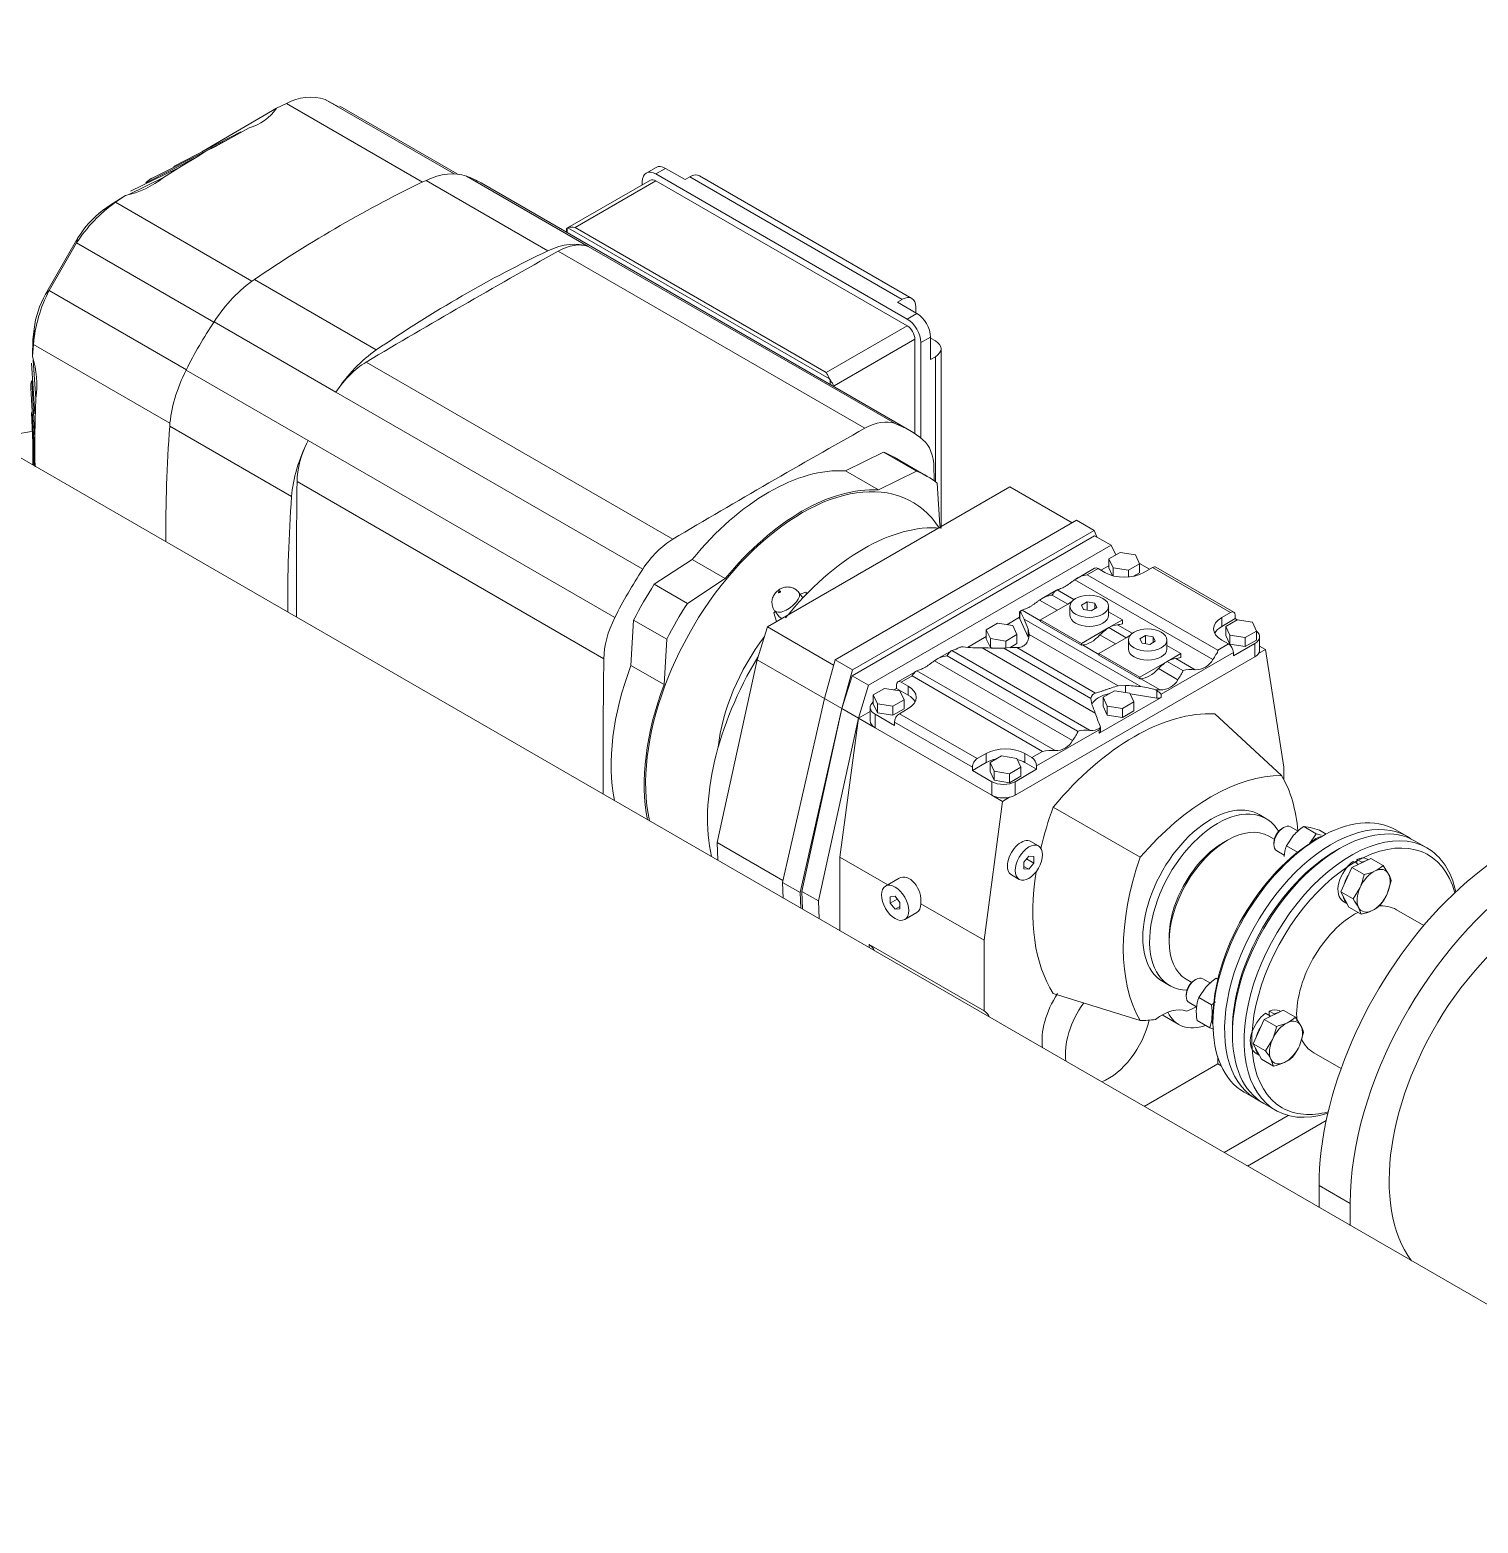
# Model space of a CAD drawing. Header units: millimetres. Extents: x -5 to 1510635, y -6 to 71285.
# Drawn here: x 1277114 to 1277640, y 11623 to 12165 of the extents above; entities that cross this region are included whole.
import ezdxf

# ---------------------------------------------------------------- set-up
doc = ezdxf.new("R2010")
doc.units = ezdxf.units.MM
doc.header["$LTSCALE"] = 1000
doc.linetypes.add('HIDDEN', pattern=[0.375, 0.25, -0.125])
doc.linetypes.add('PHANTOM', pattern=[2.5, 1.25, -0.25, 0.25, -0.25, 0.25, -0.25])
doc.layers.add('2', color=42, linetype='Continuous')
doc.layers.add('MP-4', color=4, linetype='HIDDEN')

msp = doc.modelspace()

# ---------------------------------------------------------------- linework, layer by layer
at = {"layer": '2', "color": 6, "linetype": 'PHANTOM'}
msp.add_arc((1275218.259, 12212.212), 3135.026, 146.209252, 107.895356, dxfattribs=at)
at = {"layer": 'MP-4', "color": 1, "linetype": 'Continuous', "lineweight": 15}
for p, q in [((1277798.492, 11612.659), (1275889.304, 12714.929)), ((1277268.091, 12112.867), (1277221.313, 12139.874)), ((1277226.295, 12136.998), (1277221.313, 12139.874)), ((1277203.607, 12136.632), (1277176.537, 12120.827)), ((1277207.232, 12138.377), (1277203.607, 12136.632)), ((1277256.624, 12109.86), (1277207.232, 12138.377)), ((1277269.215, 12112.788), (1277226.539, 12137.428)), ((1277193.706, 12129.501), (1277187.101, 12125.955)), ((1277190.661, 12128.104), (1277166.181, 12115.492)), ((1277172.008, 12118.104), (1277187.101, 12125.955)), ((1277187.101, 12125.955), (1277181.419, 12122.79)), ((1277156.131, 12109.522), (1277174.812, 12118.975)), ((1277178.954, 12121.59), (1277158.401, 12111.274)), ((1277174.812, 12118.975), (1277169.131, 12115.58)), ((1277177.91, 12121.019), (1277174.812, 12118.975)), ((1277181.419, 12122.79), (1277177.91, 12121.019)), ((1277167.235, 12114.604), (1277150.624, 12106.52)), ((1277169.131, 12115.58), (1277162.529, 12111.501)), ((1277341.383, 12115.187), (1277337.847, 12113.145)), ((1277341.347, 12112.799), (1277344.883, 12114.84)), ((1277432.564, 12060.135), (1277341.347, 12112.799)), ((1277351.954, 12110.757), (1277344.883, 12114.84)), ((1277434.296, 12067.626), (1277357.222, 12112.125)), ((1277162.529, 12111.501), (1277149.992, 12105.39)), ((1277257.883, 12110.461), (1277302.148, 12084.904)), ((1277272.543, 12112.02), (1277316.808, 12086.464)), ((1277433.485, 12019.679), (1277277.85, 12109.535)), ((1277339.347, 12110.547), (1277309.295, 12093.197)), ((1277341.347, 12110.349), (1277312.003, 12093.407)), ((1277336.398, 12109.941), (1277336.398, 12108.844)), ((1277432.564, 12057.685), (1277341.347, 12110.349)), ((1277351.954, 12110.757), (1277353.722, 12111.778)), ((1277430.796, 12067.279), (1277353.722, 12111.778)), ((1277145.103, 12102.506), (1277140.402, 12099.495)), ((1277143.518, 12101.74), (1277140.402, 12099.495)), ((1277148.727, 12104.948), (1277143.518, 12101.74)), ((1277148.727, 12104.948), (1277145.103, 12102.506)), ((1277194.696, 12073.874), (1277145.103, 12102.506)), ((1277308.881, 12092.569), (1277308.881, 12091.619)), ((1277309.174, 12093.118), (1277309.174, 12091.45)), ((1277404.383, 12038.438), (1277309.425, 12093.262)), ((1277403.219, 12040.743), (1277312.003, 12093.407)), ((1277131.483, 12089.553), (1277119.721, 12069.181)), ((1277131.022, 12087.745), (1277121.057, 12070.485)), ((1277131.483, 12089.553), (1277131.022, 12087.745)), ((1277131.022, 12087.745), (1277180.826, 12058.99)), ((1277428.177, 12022.165), (1277316.808, 12086.464)), ((1277417.221, 12020.459), (1277305.852, 12084.758)), ((1277239.832, 12048.926), (1277195.567, 12074.483)), ((1277121.057, 12070.485), (1277119.721, 12069.181)), ((1277170.861, 12041.73), (1277121.057, 12070.485)), ((1277430.796, 12067.279), (1277429.029, 12066.258)), ((1277436.1, 12062.176), (1277429.029, 12066.258)), ((1277435.746, 12064.421), (1277435.746, 12062.38)), ((1277225.173, 12033.558), (1277180.908, 12059.114)), ((1277432.564, 12060.135), (1277436.1, 12062.176)), ((1277115.012, 12046.55), (1277115.185, 12052.665)), ((1277115.57, 12056.487), (1277115.185, 12052.665)), ((1277115.313, 12050.91), (1277115.57, 12056.487)), ((1277403.219, 12040.743), (1277432.564, 12057.685)), ((1277406.048, 12035.844), (1277435.393, 12052.786)), ((1277435.393, 12018.492), (1277435.393, 12052.786)), ((1277437.514, 12051.561), (1277441.05, 12053.603)), ((1277441.05, 12045.438), (1277441.05, 12053.603)), ((1277441.05, 12053.194), (1277442.817, 12052.174)), ((1277115.313, 12050.91), (1277115.012, 12046.55)), ((1277164.906, 12022.277), (1277115.313, 12050.91)), ((1277437.514, 12016.953), (1277437.514, 12051.561)), ((1277444.868, 11984.813), (1277444.868, 12049.316)), ((1277114.598, 12044.121), (1277115.902, 12025.694)), ((1277116.237, 12031.321), (1277115.263, 12045.201)), ((1277170.794, 12041.597), (1277215.059, 12016.041)), ((1277347.498, 11980.204), (1277236.129, 12044.503)), ((1277441.05, 12045.438), (1277442.817, 12046.458)), ((1277442.817, 12001.066), (1277442.817, 12046.458)), ((1277115.905, 12016.947), (1277114.751, 12037.851)), ((1277404.634, 12036.336), (1277404.634, 12038.004)), ((1277114.369, 12035.009), (1277115.712, 12012.052)), ((1277116.237, 12031.321), (1277116.005, 12023.564)), ((1277336.542, 11969.259), (1277225.173, 12033.558)), ((1277406.048, 12035.52), (1277406.048, 12035.844)), ((1277114.607, 12026.162), (1277115.526, 12006.969)), ((1277116.005, 12023.564), (1277115.905, 12016.947)), ((1277164.815, 12021.218), (1277209.08, 11995.662)), ((1277115.128, 12007.199), (1277115.165, 12014.807)), ((1277115.83, 12006.794), (1277115.285, 12019.195)), ((1277115.905, 12016.947), (1277115.905, 12009.317)), ((1277326.429, 11951.742), (1277215.059, 12016.041)), ((1277115.905, 12009.317), (1277115.949, 12006.479)), ((1277423.955, 12011.833), (1277410.194, 12005)), ((1277435.976, 12004.893), (1277423.955, 12011.833)), ((1277439.88, 12002.996), (1277427.86, 12009.936)), ((1277422.215, 11998.06), (1277410.194, 12005)), ((1277435.976, 12004.893), (1277422.215, 11998.06)), ((1277322.428, 11936.781), (1277211.058, 12001.08)), ((1277381.805, 11948.367), (1277469.889, 11999.223)), ((1277444.438, 11985.229), (1277443.476, 12000.563)), ((1277469.889, 11999.223), (1277492.516, 11986.159)), ((1277494.104, 11987.076), (1277406.38, 11936.428)), ((1277500.468, 11983.401), (1277412.744, 11932.754)), ((1277500.468, 11983.401), (1277494.104, 11987.076)), ((1277501.43, 11981.013), (1277500.468, 11983.401)), ((1277500.648, 11981.464), (1277412.564, 11930.608)), ((1277506.658, 11977.994), (1277418.574, 11927.138)), ((1277500.648, 11981.464), (1277506.658, 11977.994)), ((1277508.349, 11974.479), (1277506.658, 11977.994)), ((1277354.525, 11972.859), (1277340.764, 11963.803)), ((1277366.546, 11965.919), (1277354.525, 11972.859)), ((1277505.83, 11973.025), (1277509.912, 11975.382)), ((1277505.83, 11973.025), (1277505.83, 11969.759)), ((1277507.324, 11969.805), (1277505.83, 11973.025)), ((1277509.912, 11975.382), (1277515.489, 11974.519)), ((1277516.983, 11971.299), (1277512.901, 11968.942)), ((1277515.489, 11974.519), (1277516.983, 11971.299)), ((1277516.925, 11971.426), (1277520.599, 11969.304)), ((1277516.983, 11968.033), (1277516.983, 11971.299)), ((1277366.546, 11965.919), (1277352.785, 11956.863)), ((1277500.611, 11969.632), (1277494.058, 11965.849)), ((1277501.861, 11969.508), (1277497.972, 11967.263)), ((1277497.972, 11967.263), (1277545.348, 11939.91)), ((1277504.336, 11968.08), (1277501.861, 11969.508)), ((1277505.83, 11970.575), (1277502.921, 11968.896)), ((1277507.138, 11966.941), (1277505.83, 11969.759)), ((1277507.324, 11966.892), (1277507.324, 11969.805)), ((1277512.901, 11968.942), (1277507.324, 11969.805)), ((1277512.901, 11966.453), (1277512.901, 11968.942)), ((1277516.983, 11968.033), (1277514.688, 11966.708)), ((1277521.66, 11969.917), (1277518.478, 11968.08)), ((1277521.66, 11969.917), (1277549.944, 11953.587)), ((1277551.194, 11953.711), (1277522.91, 11970.04)), ((1277352.785, 11956.863), (1277340.764, 11963.803)), ((1277394.733, 11958.888), (1277393.283, 11960.807)), ((1277393.676, 11960.288), (1277395.792, 11960.926)), ((1277395.792, 11960.926), (1277396.002, 11960.216)), ((1277396.186, 11960.404), (1277395.792, 11960.926)), ((1277486.761, 11961.636), (1277481.33, 11958.501)), ((1277487.032, 11961.771), (1277493.095, 11958.27)), ((1277543.56, 11936.483), (1277493.396, 11965.445)), ((1277480.668, 11958.096), (1277487.038, 11954.419)), ((1277481.001, 11950.933), (1277490.901, 11956.649)), ((1277485.244, 11959.915), (1277490.901, 11956.649)), ((1277490.901, 11956.649), (1277492.245, 11957.425)), ((1277491.679, 11955.832), (1277491.679, 11952.566)), ((1277495.89, 11956.263), (1277497.932, 11957.442)), ((1277496.637, 11954.654), (1277495.89, 11956.263)), ((1277497.932, 11957.442), (1277500.72, 11957.011)), ((1277497.932, 11954.453), (1277497.932, 11957.442)), ((1277501.467, 11955.401), (1277499.426, 11954.222)), ((1277500.72, 11957.011), (1277501.467, 11955.401)), ((1277500.72, 11957.011), (1277500.72, 11954.969)), ((1277505.679, 11952.566), (1277505.679, 11955.832)), ((1277333.264, 11950.813), (1277332.302, 11934.368)), ((1277333.264, 11950.813), (1277345.285, 11943.873)), ((1277384.149, 11953.433), (1277384.66, 11953.973)), ((1277385.087, 11950.263), (1277384.149, 11953.433)), ((1277384.506, 11954.177), (1277386.123, 11952.036)), ((1277461.282, 11947.305), (1277465.365, 11949.662)), ((1277465.365, 11949.662), (1277470.941, 11948.799)), ((1277468.711, 11949.145), (1277473.415, 11951.861)), ((1277473.415, 11953.878), (1277473.415, 11951.478)), ((1277474.042, 11954.293), (1277473.452, 11953.952)), ((1277473.47, 11951.239), (1277473.47, 11953.96)), ((1277476.518, 11944.671), (1277473.47, 11951.239)), ((1277474.304, 11954.422), (1277473.588, 11953.951)), ((1277474.304, 11954.422), (1277481.001, 11950.555)), ((1277517.359, 11926.676), (1277475.048, 11951.104)), ((1277481.001, 11950.318), (1277481.001, 11950.933)), ((1277495.85, 11942.36), (1277481.001, 11950.933)), ((1277495.85, 11941.745), (1277481.001, 11950.318)), ((1277499.426, 11954.222), (1277496.637, 11954.654)), ((1277505.679, 11953.832), (1277510.7, 11950.933)), ((1277505.75, 11948.075), (1277510.7, 11950.933)), ((1277510.7, 11950.933), (1277510.7, 11949.511)), ((1277546.762, 11951.75), (1277549.944, 11953.587)), ((1277546.762, 11951.75), (1277546.762, 11948.484)), ((1277551.712, 11951.341), (1277546.762, 11948.484)), ((1277548.256, 11948.53), (1277552.339, 11950.887)), ((1277551.712, 11951.341), (1277551.712, 11952.566)), ((1277551.712, 11951.341), (1277552.558, 11950.853)), ((1277552.339, 11950.887), (1277557.916, 11950.024)), ((1277557.916, 11950.024), (1277559.41, 11946.804)), ((1277378.117, 11936.44), (1277381.805, 11948.367)), ((1277381.805, 11948.367), (1277405.846, 11934.487)), ((1277454.476, 11940.926), (1277461.282, 11944.856)), ((1277461.282, 11947.305), (1277461.282, 11944.039)), ((1277462.776, 11944.085), (1277461.282, 11947.305)), ((1277462.776, 11940.819), (1277461.282, 11944.039)), ((1277462.776, 11940.819), (1277462.776, 11944.085)), ((1277468.353, 11943.223), (1277462.776, 11944.085)), ((1277472.436, 11945.58), (1277468.353, 11943.223)), ((1277470.941, 11948.799), (1277472.436, 11945.58)), ((1277472.436, 11942.314), (1277472.436, 11945.58)), ((1277476.518, 11944.671), (1277476.518, 11947.545)), ((1277476.858, 11945.599), (1277476.518, 11947.545)), ((1277509.185, 11926.935), (1277476.858, 11945.599)), ((1277495.85, 11942.36), (1277505.75, 11948.075)), ((1277512.114, 11944.401), (1277502.207, 11938.682)), ((1277508.251, 11942.171), (1277502.568, 11945.452)), ((1277505.75, 11948.075), (1277512.114, 11944.401)), ((1277508.932, 11949.127), (1277514.308, 11946.023)), ((1277513.452, 11945.174), (1277512.114, 11944.401)), ((1277517.096, 11944.012), (1277519.138, 11945.19)), ((1277517.844, 11942.402), (1277517.096, 11944.012)), ((1277519.138, 11945.19), (1277521.926, 11944.759)), ((1277519.138, 11942.202), (1277519.138, 11945.19)), ((1277521.926, 11944.759), (1277522.673, 11943.149)), ((1277521.926, 11944.759), (1277521.926, 11942.718)), ((1277548.256, 11948.53), (1277548.256, 11945.264)), ((1277549.751, 11945.31), (1277548.256, 11948.53)), ((1277549.751, 11942.044), (1277548.256, 11945.264)), ((1277549.751, 11942.044), (1277549.751, 11945.31)), ((1277555.327, 11944.447), (1277549.751, 11945.31)), ((1277559.41, 11946.804), (1277555.327, 11944.447)), ((1277555.327, 11941.181), (1277555.327, 11944.447)), ((1277559.41, 11943.538), (1277559.41, 11946.804)), ((1277560.54, 11939.91), (1277560.54, 11944.809)), ((1277345.285, 11943.873), (1277344.323, 11927.428)), ((1277448.879, 11939.765), (1277443.146, 11936.455)), ((1277499.012, 11910.763), (1277448.848, 11939.725)), ((1277500.837, 11917.058), (1277459.751, 11940.779)), ((1277464.15, 11940.607), (1277462.776, 11940.819)), ((1277464.272, 11940.599), (1277467.636, 11940.686)), ((1277499.316, 11922.396), (1277467.636, 11940.686)), ((1277468.353, 11940.723), (1277468.353, 11943.223)), ((1277472.436, 11942.314), (1277469.812, 11940.799)), ((1277500.943, 11924.345), (1277472.373, 11940.84)), ((1277495.85, 11942.36), (1277495.85, 11941.745)), ((1277502.207, 11938.312), (1277496.204, 11941.778)), ((1277502.207, 11938.682), (1277502.207, 11938.07)), ((1277517.056, 11930.108), (1277502.207, 11938.682)), ((1277512.885, 11943.581), (1277512.885, 11940.315)), ((1277520.632, 11941.971), (1277517.844, 11942.402)), ((1277522.673, 11943.149), (1277520.632, 11941.971)), ((1277551.005, 11939.094), (1277524.796, 11923.962)), ((1277526.885, 11940.315), (1277526.885, 11943.581)), ((1277526.885, 11941.58), (1277531.906, 11938.682)), ((1277531.906, 11938.682), (1277526.963, 11935.828)), ((1277531.906, 11937.261), (1277531.906, 11938.682)), ((1277549.237, 11942.156), (1277545.348, 11939.91)), ((1277549.237, 11942.156), (1277546.762, 11943.585)), ((1277555.327, 11941.181), (1277549.751, 11942.044)), ((1277558.783, 11942.36), (1277551.005, 11937.869)), ((1277551.005, 11939.094), (1277551.005, 11937.869)), ((1277559.41, 11943.538), (1277555.327, 11941.181)), ((1277558.783, 11937.461), (1277558.783, 11942.36)), ((1277562.672, 11940.115), (1277560.125, 11938.644)), ((1277560.54, 11941.345), (1277562.672, 11940.115)), ((1277569.389, 11897.453), (1277562.672, 11940.115)), ((1277344.323, 11927.428), (1277332.302, 11934.368)), ((1277363.621, 11870.095), (1277378.117, 11936.44)), ((1277402.512, 11922.356), (1277378.117, 11936.44)), ((1277406.38, 11936.428), (1277402.512, 11922.356)), ((1277412.744, 11932.754), (1277406.38, 11936.428)), ((1277492.648, 11907.089), (1277442.484, 11936.051)), ((1277494.436, 11910.517), (1277447.06, 11937.869)), ((1277558.783, 11937.461), (1277471.809, 11887.246)), ((1277517.056, 11929.497), (1277502.207, 11938.07)), ((1277526.963, 11935.828), (1277517.056, 11930.108)), ((1277530.832, 11929.134), (1277523.781, 11933.205)), ((1277532.62, 11932.562), (1277526.963, 11935.828)), ((1277537.196, 11932.808), (1277530.145, 11936.879)), ((1277412.744, 11932.754), (1277408.876, 11918.681)), ((1277412.564, 11930.608), (1277408.876, 11918.681)), ((1277418.574, 11927.138), (1277412.564, 11930.608)), ((1277436.152, 11932.417), (1277429.193, 11928.399)), ((1277430.443, 11928.275), (1277434.332, 11930.521)), ((1277430.443, 11928.275), (1277432.918, 11926.846)), ((1277481.708, 11903.168), (1277434.332, 11930.521)), ((1277486.284, 11903.414), (1277436.12, 11932.377)), ((1277517.056, 11930.108), (1277517.056, 11929.497)), ((1277517.417, 11929.531), (1277524.468, 11925.46)), ((1277387.309, 11855.602), (1277402.512, 11922.356)), ((1277408.876, 11918.681), (1277402.512, 11922.356)), ((1277418.574, 11927.138), (1277414.887, 11915.211)), ((1277420.27, 11923.627), (1277424.352, 11925.984)), ((1277420.27, 11923.627), (1277420.27, 11920.361)), ((1277421.764, 11920.407), (1277420.27, 11923.627)), ((1277424.352, 11925.984), (1277429.929, 11925.121)), ((1277427.698, 11925.466), (1277428.675, 11926.03)), ((1277428.675, 11927.255), (1277428.675, 11926.03)), ((1277432.918, 11923.58), (1277428.675, 11926.03)), ((1277429.929, 11925.121), (1277431.424, 11921.901)), ((1277432.918, 11923.58), (1277432.918, 11926.846)), ((1277499.316, 11922.396), (1277499.626, 11920.187)), ((1277524.796, 11922.737), (1277502.26, 11909.727)), ((1277503.709, 11922.81), (1277507.791, 11925.167)), ((1277503.709, 11922.81), (1277503.709, 11919.544)), ((1277505.203, 11919.59), (1277503.709, 11922.81)), ((1277507.791, 11925.167), (1277513.368, 11924.305)), ((1277511.873, 11927.132), (1277509.185, 11926.935)), ((1277511.874, 11924.536), (1277511.874, 11927.132)), ((1277513.368, 11924.305), (1277514.862, 11921.085)), ((1277523.25, 11922.498), (1277513.507, 11924.006)), ((1277522.81, 11925.532), (1277524.468, 11925.46)), ((1277523.25, 11922.498), (1277523.25, 11925.219)), ((1277524.796, 11922.737), (1277524.796, 11923.962)), ((1277393.673, 11851.928), (1277408.876, 11918.681)), ((1277408.876, 11918.681), (1277394.38, 11852.336)), ((1277414.887, 11915.211), (1277408.876, 11918.681)), ((1277419.14, 11917.667), (1277414.887, 11915.211)), ((1277419.14, 11919.09), (1277419.14, 11914.191)), ((1277421.764, 11917.141), (1277420.27, 11920.361)), ((1277421.764, 11917.141), (1277421.764, 11920.407)), ((1277427.341, 11919.544), (1277421.764, 11920.407)), ((1277427.341, 11916.278), (1277421.764, 11917.141)), ((1277431.424, 11921.901), (1277427.341, 11919.544)), ((1277427.341, 11916.278), (1277427.341, 11919.544)), ((1277431.424, 11918.635), (1277427.341, 11916.278)), ((1277432.918, 11918.681), (1277429.736, 11916.844)), ((1277431.424, 11918.635), (1277431.424, 11921.901)), ((1277505.203, 11916.324), (1277503.709, 11919.544)), ((1277505.203, 11916.324), (1277505.203, 11919.59)), ((1277510.78, 11918.728), (1277505.203, 11919.59)), ((1277514.862, 11921.085), (1277510.78, 11918.728)), ((1277510.78, 11915.462), (1277510.78, 11918.728)), ((1277514.862, 11917.819), (1277510.78, 11915.462)), ((1277514.862, 11917.819), (1277514.862, 11921.085)), ((1277414.887, 11915.211), (1277400.391, 11848.866)), ((1277414.887, 11915.211), (1277408.169, 11864.793)), ((1277420.897, 11911.741), (1277414.887, 11915.211)), ((1277420.897, 11916.64), (1277420.897, 11911.741)), ((1277427.968, 11912.558), (1277420.897, 11916.64)), ((1277463.323, 11887.246), (1277420.897, 11911.741)), ((1277456.252, 11897.453), (1277427.968, 11913.783)), ((1277427.968, 11912.558), (1277427.968, 11913.783)), ((1277458.02, 11900.514), (1277429.736, 11916.844)), ((1277502.729, 11910.38), (1277502.729, 11912.092)), ((1277510.78, 11915.462), (1277505.203, 11916.324)), ((1277544.252, 11916.784), (1277568.536, 11894.342)), ((1277502.26, 11910.951), (1277479.587, 11897.861)), ((1277502.26, 11909.727), (1277502.26, 11910.951)), ((1277458.02, 11900.514), (1277461.202, 11902.352)), ((1277461.202, 11899.086), (1277461.202, 11902.352)), ((1277462.696, 11899.132), (1277466.779, 11901.489)), ((1277466.779, 11901.489), (1277472.356, 11900.626)), ((1277472.356, 11900.626), (1277473.85, 11897.406)), ((1277475.344, 11902.352), (1277477.819, 11900.923)), ((1277475.344, 11899.086), (1277475.344, 11902.352)), ((1277481.708, 11903.168), (1277477.819, 11900.923)), ((1277461.202, 11899.086), (1277456.252, 11896.228)), ((1277456.252, 11897.453), (1277456.252, 11896.228)), ((1277463.323, 11892.145), (1277456.252, 11896.228)), ((1277462.696, 11899.132), (1277462.696, 11895.866)), ((1277464.191, 11895.912), (1277462.696, 11899.132)), ((1277464.191, 11892.646), (1277462.696, 11895.866)), ((1277464.191, 11892.646), (1277464.191, 11895.912)), ((1277469.767, 11895.049), (1277464.191, 11895.912)), ((1277473.85, 11897.406), (1277469.767, 11895.049)), ((1277479.587, 11896.636), (1277471.809, 11892.145)), ((1277473.85, 11894.14), (1277473.85, 11897.406)), ((1277479.587, 11896.636), (1277475.344, 11899.086)), ((1277479.587, 11896.636), (1277479.587, 11897.861)), ((1277569.389, 11897.453), (1277569.389, 11892.814)), ((1277463.323, 11887.246), (1277463.323, 11892.145)), ((1277469.767, 11891.783), (1277464.191, 11892.646)), ((1277469.767, 11891.783), (1277469.767, 11895.049)), ((1277473.85, 11894.14), (1277469.767, 11891.783)), ((1277471.809, 11887.246), (1277471.809, 11892.145)), ((1277467.212, 11885.001), (1277460.495, 11834.582)), ((1277467.212, 11885.001), (1277463.323, 11887.246)), ((1277469.76, 11886.472), (1277467.212, 11885.001)), ((1277485.632, 11882.94), (1277517.209, 11864.708)), ((1277562.848, 11878.774), (1277560.373, 11880.203)), ((1277569.248, 11875.489), (1277568.682, 11875.162)), ((1277574.51, 11874.142), (1277571.748, 11875.736)), ((1277576.542, 11875.878), (1277581.125, 11873.231)), ((1277576.542, 11875.878), (1277578.848, 11875.53)), ((1277582.227, 11874.562), (1277584.686, 11873.143)), ((1277614.214, 11872.212), (1277609.971, 11874.661)), ((1277363.621, 11870.095), (1277363.824, 11863.614)), ((1277387.474, 11856.324), (1277363.621, 11870.095)), ((1277480.258, 11868.814), (1277477.43, 11870.447)), ((1277548.883, 11870.916), (1277547.469, 11870.1)), ((1277565.88, 11871.25), (1277563.883, 11872.402)), ((1277565.712, 11870.018), (1277565.712, 11869.365)), ((1277570.252, 11868.86), (1277572.86, 11872.679)), ((1277570.252, 11868.86), (1277574.309, 11866.518)), ((1277581.125, 11873.231), (1277578.517, 11869.413)), ((1277582.471, 11871.937), (1277581.057, 11871.121)), ((1277621.285, 11868.129), (1277617.042, 11870.579)), ((1277408.169, 11864.793), (1277408.169, 11838.012)), ((1277425.564, 11854.75), (1277408.169, 11864.793)), ((1277474.991, 11862.909), (1277476.758, 11865.109)), ((1277474.991, 11860.552), (1277474.991, 11862.909)), ((1277475.938, 11864.088), (1277478.526, 11862.594)), ((1277476.758, 11865.109), (1277478.526, 11864.951)), ((1277478.526, 11864.951), (1277478.526, 11862.594)), ((1277566.748, 11867.076), (1277569.467, 11865.506)), ((1277589.542, 11867.855), (1277588.128, 11867.038)), ((1277594.034, 11860.973), (1277600.948, 11864.266)), ((1277594.545, 11863.191), (1277596.312, 11862.171)), ((1277595.853, 11862.436), (1277595.853, 11863.947)), ((1277595.853, 11863.947), (1277597.621, 11862.926)), ((1277597.621, 11862.681), (1277597.621, 11862.926)), ((1277599.999, 11863.814), (1277599.599, 11864.045)), ((1277605.361, 11861.718), (1277600.948, 11864.266)), ((1277470.43, 11858.322), (1277473.258, 11856.689)), ((1277476.758, 11860.394), (1277474.991, 11861.415)), ((1277476.758, 11860.394), (1277474.991, 11860.552)), ((1277478.526, 11862.594), (1277476.758, 11860.394)), ((1277590.053, 11852.111), (1277594.034, 11860.973)), ((1277598.447, 11858.426), (1277594.034, 11860.973)), ((1277596.312, 11862.058), (1277596.312, 11862.171)), ((1277605.361, 11861.718), (1277607.364, 11858.623)), ((1277393.673, 11851.928), (1277387.309, 11855.602)), ((1277387.309, 11855.602), (1277387.548, 11849.917)), ((1277393.912, 11846.243), (1277393.673, 11851.928)), ((1277400.391, 11848.866), (1277394.38, 11852.336)), ((1277394.38, 11852.336), (1277394.583, 11845.855)), ((1277429.648, 11857.107), (1277424.68, 11854.239)), ((1277592.985, 11846.54), (1277590.053, 11852.111)), ((1277594.466, 11849.563), (1277590.053, 11852.111)), ((1277594.466, 11849.563), (1277596.993, 11853.684)), ((1277608.293, 11856.148), (1277606.839, 11851.406)), ((1277400.391, 11848.866), (1277400.594, 11842.385)), ((1277426.412, 11850.376), (1277428.18, 11850.534)), ((1277426.412, 11848.019), (1277426.412, 11850.376)), ((1277426.412, 11848.019), (1277429.001, 11849.513)), ((1277428.18, 11845.82), (1277426.412, 11848.019)), ((1277428.18, 11850.534), (1277429.948, 11848.335)), ((1277428.18, 11845.82), (1277429.948, 11846.841)), ((1277429.948, 11848.335), (1277429.948, 11845.978)), ((1277460.495, 11834.582), (1277437.514, 11847.85)), ((1277590.799, 11848.803), (1277592.229, 11847.977)), ((1277597.398, 11843.992), (1277592.985, 11846.54)), ((1277597.398, 11843.992), (1277596.469, 11846.468)), ((1277429.948, 11845.978), (1277428.18, 11845.82)), ((1277431.68, 11842.115), (1277436.064, 11844.646)), ((1277620.131, 11839.928), (1277610.199, 11845.662)), ((1277527.67, 11835.807), (1277527.67, 11834.174)), ((1277418.776, 11833.006), (1277460.495, 11808.92)), ((1277418.776, 11831.888), (1277418.776, 11833.006)), ((1277460.495, 11834.582), (1277460.495, 11808.92)), ((1277525.373, 11819.581), (1277527.848, 11818.152)), ((1277533.883, 11820.441), (1277535.88, 11819.288)), ((1277537.428, 11820.375), (1277536.862, 11820.049)), ((1277542.69, 11819.028), (1277539.928, 11820.623)), ((1277544.722, 11820.764), (1277545.356, 11820.398)), ((1277485.632, 11815.251), (1277517.209, 11805.441)), ((1277533.893, 11814.905), (1277533.893, 11814.252)), ((1277538.432, 11813.746), (1277541.04, 11817.565)), ((1277534.928, 11811.963), (1277537.648, 11810.393)), ((1277538.432, 11813.746), (1277543.015, 11811.1)), ((1277562.214, 11805.86), (1277569.128, 11809.152)), ((1277564.033, 11807.323), (1277564.033, 11808.833)), ((1277564.033, 11808.833), (1277565.801, 11807.812)), ((1277568.179, 11808.7), (1277567.779, 11808.931)), ((1277573.541, 11806.604), (1277569.128, 11809.152)), ((1277525.185, 11807.451), (1277531.17, 11803.996)), ((1277537.827, 11805.413), (1277542.41, 11802.767)), ((1277543.58, 11806.209), (1277543.58, 11804.576)), ((1277558.233, 11796.997), (1277562.214, 11805.86)), ((1277566.627, 11803.312), (1277562.214, 11805.86)), ((1277562.725, 11808.078), (1277564.493, 11807.057)), ((1277564.493, 11806.945), (1277564.493, 11807.057)), ((1277565.801, 11807.568), (1277565.801, 11807.812)), ((1277573.541, 11806.604), (1277575.544, 11803.509)), ((1277542.41, 11802.767), (1277543.926, 11802.333)), ((1277550.651, 11802.127), (1277550.651, 11800.494)), ((1277562.646, 11794.449), (1277565.173, 11798.571)), ((1277576.473, 11801.034), (1277575.02, 11796.293)), ((1277545.348, 11789.675), (1277545.348, 11792.211)), ((1277561.165, 11791.427), (1277558.233, 11796.997)), ((1277562.646, 11794.449), (1277558.233, 11796.997)), ((1277558.979, 11793.689), (1277560.409, 11792.863)), ((1277580.199, 11793.701), (1277590.131, 11787.966)), ((1277518.619, 11774.243), (1277545.348, 11789.675)), ((1277545.348, 11789.675), (1277546.611, 11788.946)), ((1277565.578, 11788.879), (1277561.165, 11791.427)), ((1277565.578, 11788.879), (1277564.649, 11791.354)), ((1277554.971, 11779.398), (1277559.214, 11776.949)), ((1277570.929, 11770.968), (1277547.61, 11757.505)), ((1277562.042, 11775.316), (1277566.285, 11772.866)), ((1277584.744, 11769.146), (1277556.096, 11752.606)), ((1277582.117, 11737.583), (1277582.117, 11745.584)), ((1277582.117, 11745.584), (1277593.431, 11739.052)), ((1277593.431, 11731.051), (1277593.431, 11739.052))]:
    msp.add_line(p, q, dxfattribs=at)
for centre, radius, start, end in [((1277216.051, 12122.405), 18.244, 73.23672, 118.90622), ((1277188.205, 12147.578), 18.896, 286.9277, 324.60089), ((1277141.17, 12138.674), 34.562, 282.63018, 308.16828), ((1277161.811, 12104.478), 7.597, 117.32088, 138.39571), ((1277175.824, 12059.105), 53.174, 125.2923, 147.41124), ((1277161.829, 12071.302), 35.412, 127.23505, 148.97503), ((1277310.971, 12088.745), 4.775, 77.52379, 108.89802), ((1277168.26, 12046.005), 53.174, 152.58875, 174.7077), ((1277150.7, 12052.027), 35.412, 151.02496, 172.76494), ((1277081.982, 12036.228), 34.605, 351.84766, 17.35387), ((1277121.96, 12035.454), 7.597, 161.60428, 182.67911), ((1277398.52, 12034.764), 6.919, 27.92528, 32.07471), ((1277499.128, 11957.687), 9.646, 96.88292, 126.45764), ((1277486.4, 11950.338), 9.646, 96.88292, 126.45764), ((1277444.049, 11954.684), 15.709, 287.7854, 299.22726), ((1277452.579, 11938.205), 2.9, 83.76443, 107.23264), ((1277471.565, 11892.633), 48.214, 89.04029, 94.67441), ((1277448.216, 11928.293), 9.646, 96.88292, 126.45764), ((1277537.349, 11939.891), 7.084, 268.7576, 331.2424), ((1277524.621, 11932.542), 7.084, 268.7576, 331.2424), ((1277535.722, 11917.555), 15.324, 84.4827, 101.68104), ((1277501.485, 11922.239), 2.175, 104.42975, 175.84283), ((1277500.04, 11895.117), 38.012, 49.36321, 52.36591), ((1277499.484, 11916.413), 5.67, 265.22405, 302.57381), ((1277497.907, 11913.11), 4.859, 333.62412, 342.32968), ((1277502.09, 11912.091), 0.638, 314.45189, 23.64966), ((1277486.438, 11910.497), 7.084, 268.7576, 331.2424), ((1277497.539, 11895.51), 15.324, 84.4827, 101.68104), ((1277484.811, 11888.161), 15.324, 84.4827, 101.68104), ((1277588.53, 11858.361), 21.226, 124.38709, 137.58207), ((1277569.036, 11834.876), 41.821, 71.614, 76.43097), ((1277583.414, 11863.975), 14.039, 159.63707, 175.79813), ((1277594.317, 11912.918), 41.821, 251.614, 254.10491), ((1277577.461, 11862.267), 21.335, 336.27856, 349.62704), ((1277594.204, 11877.743), 19.777, 282.38804, 294.61151), ((1277597.401, 11870.442), 11.81, 295.26029, 312.37578), ((1277598.983, 11854.064), 9.54, 12.61492, 28.54468), ((1277574.856, 11834.676), 24.62, 28.61555, 37.20332), ((1277596.352, 11856.009), 11.81, 295.26029, 312.37578), ((1277588.781, 11859.645), 19.849, 321.48568, 335.47642), ((1277593.155, 11863.309), 19.777, 282.38804, 294.61151), ((1277556.711, 11803.247), 21.226, 124.38709, 137.58207), ((1277558.083, 11808.717), 20.524, 176.72344, 189.26221), ((1277551.594, 11808.861), 14.039, 159.63707, 175.79813), ((1277531.027, 11828.617), 21.226, 304.38709, 309.58635), ((1277522.737, 11807.796), 20.546, 356.73021, 9.25543), ((1277529.251, 11807.652), 14.036, 339.63527, 355.79993), ((1277545.641, 11807.153), 21.335, 336.27856, 349.62704), ((1277562.384, 11822.629), 19.777, 282.38804, 294.61151), ((1277565.581, 11815.329), 11.81, 295.26029, 312.37578), ((1277567.163, 11798.95), 9.54, 12.61492, 28.54468), ((1277543.036, 11779.563), 24.62, 28.61555, 37.20332), ((1277556.961, 11804.531), 19.849, 321.48568, 335.47642), ((1277561.335, 11808.196), 19.777, 282.38804, 294.61151), ((1277564.533, 11800.896), 11.81, 295.26029, 312.37578)]:
    msp.add_arc(centre, radius, start, end, dxfattribs=at)
for centre, major_axis, ratio, start_param, end_param in [((1277255.515, 12078.187), (19, 32.909), 0.5773502, 0.0990707, 0.6971554), ((1277341.347, 12107.083), (3.5, -6.062), 0.5773503, 2.3561944, 3.9269907), ((1277344.883, 12109.124), (3.5, -6.062), 0.5773503, 2.3561944, 3.1415927), ((1277353.722, 12106.063), (-3.5, -6.062), 0.5773502, 3.1415927, 3.9269908), ((1277226.725, 11685.812), (250, 433.013), 0.5773502, 0.6971554, 0.8736409), ((1277226.725, 12020.984), (-51.125, -88.551), 0.5773502, 3.1415927, 3.2406634), ((1277341.347, 12107.083), (2, -3.464), 0.5773503, 2.3561944, 3.1415927), ((1277311.295, 12089.733), (2, -3.464), 0.5773503, 3.0789286, 3.2042565), ((1277299.78, 12052.631), (19, 32.909), 0.5773502, 0.0990707, 0.6971554), ((1277305.606, 12064.205), (12.5, 21.651), 0.5773502, 0.0990707, 0.7714644), ((1277270.99, 9175.82), (1769.2, 3064.344), 0.5773502, 0.7714644, 0.799332), ((1277270.99, 11660.255), (250, 433.013), 0.5773502, 0.6971554, 0.8736409), ((1277197.935, 12044.944), (19, 32.909), 0.5773502, 0.8736409, 1.4717256), ((1277430.796, 12061.564), (-3.5, -6.062), 0.5773502, 2.3561945, 3.9269908), ((1277226.725, 12020.984), (51.125, 88.551), 0.5773502, 1.4717256, 1.6698671), ((1277432.564, 12054.419), (3.5, -6.062), 0.5773503, 0.7853981, 2.3561944), ((1277436.1, 12056.46), (3.5, -6.062), 0.5773503, 0.7853981, 2.3561944), ((1277432.564, 12054.419), (2, -3.464), 0.5773503, 0.7853981, 2.3561944), ((1277242.2, 12019.387), (19, 32.909), 0.5773502, 0.8736409, 1.4717256), ((1277437.868, 12049.316), (-7, 0), 0.5773503, 2.3561946, 3.9269909), ((1277191.581, 12033.937), (-19, -32.909), 0.5773502, 4.8114597, 5.4095444), ((1277236.375, 12024.235), (12.5, 21.651), 0.5773502, 0.799332, 1.4717256), ((1277516.993, 12188.57), (-250, -433.013), 0.5773502, -0.8736409, -0.7727296), ((1277382.359, 9111.521), (1769.2, 3064.344), 0.5773502, 0.7714644, 0.799332), ((1277416.975, 11999.906), (12.5, 21.651), 0.5773502, 0.0990707, 0.7714644), ((1277382.36, 11931.128), (-51.125, -88.551), 0.5773502, 3.0425219, 3.2406634), ((1277142.969, 12130.583), (-61.5, -106.521), 0.5773502, 0.190545, 0.4613839), ((1277235.845, 12008.38), (-19, -32.909), 0.5773502, 4.8114597, 5.4095444), ((1277228.734, 12011.001), (-12.5, -21.651), 0.5773502, 4.8114597, 5.4838534), ((1277424.616, 11995.495), (12.5, 21.651), 0.5773502, 5.5117209, 6.1841146), ((1277382.36, 11931.128), (-45.5, -78.808), 0.5773502, 3.1415927, 3.2241038), ((1277394.38, 11924.188), (-40.125, -69.499), 0.5773502, 2.8545061, 5.7172168), ((1277382.36, 11931.128), (40.5, 70.148), 0.5773502, 0.2779234, 1.2928729), ((1277394.38, 11924.188), (-45.5, -78.808), 0.5773502, 3.0590815, 3.2241038), ((1274940.508, 10521.325), (1769.2, 3064.344), 0.5773502, -0.7730581, -0.7714644), ((1279712.842, 13405.231), (-1769.2, -3064.344), 0.5773502, -0.7993319, -0.7823713), ((1277394.38, 11924.188), (40.5, 70.148), 0.5773502, 0.2779234, 1.2928729), ((1277561.258, 12163.013), (-250, -433.013), 0.5773502, -0.8736409, -0.7727296), ((1277416.654, 11911.328), (-40, -69.282), 0.5773502, 3.4062883, 4.4499675), ((1277394.38, 11924.188), (40.5, 70.148), 0.5773502, -0.3018586, -0.2779234), ((1277347.744, 11959.936), (12.5, 21.651), 0.5773502, 0.799332, 1.4717256), ((1277382.36, 11931.128), (51.125, 88.551), 0.5773502, 1.4717256, 1.6698671), ((1277501.861, 11967.467), (1.25, -2.165), 0.5773503, 2.3561944, 3.1415927), ((1277511.407, 11972.162), (10, 0), 0.5773503, 3.9269909, 5.4977872), ((1277521.66, 11967.875), (-1.25, -2.165), 0.5773502, 3.1416004, 3.9269908), ((1277382.36, 11931.128), (45.5, 78.808), 0.5773502, 1.4882852, 1.6533075), ((1277388.895, 11957.492), (-4.389, -3.315), 0.4478208, 0, 3.1425463), ((1277394.38, 11924.188), (45.5, 78.808), 0.5773502, 1.4882852, 1.6533075), ((1277340.104, 11946.702), (-12.5, -21.651), 0.5773502, 4.8114597, 5.4838534), ((1277388.895, 11957.492), (-4.389, -3.315), 0.4478208, 6.2803662, 6.2831853), ((1277390.512, 11955.351), (-4.389, -3.315), 0.4478208, 0, 0.4618074), ((1277475.015, 11951.478), (1.6, 0), 0.5773503, 3.1415927, 3.4033921), ((1277473.978, 11951.369), (0.486, -2.598), 0.218386, 2.9824273, 3.1809353), ((1277475.048, 11942.123), (-4.8, 15.174), 0.2019063, -1.0026576, -0.7432547), ((1277474.062, 11936.974), (-8.726, 27.589), 0.2019063, -1.2422133, -1.0980862), ((1277498.679, 11952.566), (7, 0), 0.5773503, 3.1415927, 6.2831853), ((1277512.114, 11959.159), (-5.5, -9.526), 0.5773502, 0.3639406, 0.602563), ((1277553.833, 11947.667), (10, 0), 0.5773503, 2.3561946, 3.9269909), ((1277549.944, 11951.545), (-1.25, -2.165), 0.5773502, 2.3561945, 3.9269908), ((1277401.098, 11920.31), (-26.5, -45.899), 0.5773502, 4.501846, 5.3636116), ((1277499.386, 11951.811), (-5.5, -9.526), 0.5773502, 0.3639406, 1.2068557), ((1277507.097, 11932.598), (10, 17.321), 0.5773502, 0.8808267, 1.1114272), ((1277505.75, 11939.094), (5.5, 9.526), 0.5773502, 0.3639406, 0.7853982), ((1277553.833, 11944.401), (10, 0), 0.5773503, 2.3561946, 2.8548361), ((1277554.54, 11944.809), (-6, 0), 0.5773503, 2.3561946, 3.7714921), ((1277451.057, 11950.319), (21.188, -3.966), 0.4107543, 4.875665, 5.2105905), ((1277472.125, 11923.395), (-38.523, 7.212), 0.4107543, -1.2893514, -1.1680265), ((1277493.022, 11931.745), (5.5, 9.526), 0.5773502, 0.3639406, 0.4132296), ((1277519.885, 11940.315), (7, 0), 0.5773503, 3.1415927, 6.2831853), ((1277549.237, 11940.115), (1.25, -2.165), 0.5773503, 0.7853981, 2.3561944), ((1277554.54, 11939.91), (6, 0), 0.5773503, 5.4977872, 5.9089251), ((1277554.54, 11939.91), (-6, 0), 0.5773503, 2.7673324, 3.1415876), ((1279824.211, 13340.932), (-1769.2, -3064.344), 0.5773502, -0.7993319, -0.7823713), ((1277382.36, 11931.128), (-40.5, -70.148), 0.5773502, 4.9903124, 5.702805), ((1277416.654, 11911.328), (-40, -69.282), 0.5773502, 4.6695609, 5.722155), ((1277520.599, 11939.563), (-5.5, -9.526), 0.5773502, 0.3639406, 1.2068557), ((1277528.311, 11920.35), (10, 17.321), 0.5773502, 0.8808267, 1.1114272), ((1277526.963, 11926.846), (5.5, 9.526), 0.5773502, 0.3639406, 0.7853982), ((1277533.327, 11946.912), (-5.5, -9.526), 0.5773502, 0.3639406, 0.6016385), ((1277430.443, 11926.234), (1.25, -2.165), 0.5773503, 2.3561944, 3.9269907), ((1277514.235, 11919.498), (5.5, 9.526), 0.5773502, 0.3639406, 0.4142054), ((1277394.38, 11924.188), (-40.5, -70.148), 0.5773502, 4.9903124, 5.702805), ((1277425.847, 11922.764), (-10, 0), 0.5773503, 2.3561946, 3.9269909), ((1277425.847, 11919.498), (-10, 0), 0.5773503, 3.4283492, 3.9269909), ((1277509.285, 11918.681), (10, 0), 0.5773503, 1.9051676, 2.8789037), ((1277521.041, 11909.85), (-38.523, 7.212), 0.4107543, -1.3986259, -1.2544785), ((1277517.359, 11917.694), (21.188, -3.966), 0.4107543, 1.3881353, 1.6475382), ((1277521.354, 11924.016), (2.723, -0.861), 0.6979016, 1.0400581, 1.2385647), ((1277523.664, 11923.391), (-1.6, 0), 0.5773503, 1.308997, 2.3561946), ((1277425.14, 11919.09), (6, 0), 0.5773503, 2.5177016, 3.9269909), ((1277514.942, 11837.44), (43.482, 75.314), 0.5773502, 0.2885714, 1.2822249), ((1277497.521, 11908.733), (-8.726, 27.589), 0.2019063, -1.3286866, -1.2073607), ((1277503.167, 11920.234), (4.8, -15.174), 0.2019063, -1.4241152, -1.0891848), ((1277425.14, 11914.191), (6, 0), 0.5773503, 3.1415877, 3.9269909), ((1277429.736, 11914.803), (1.25, 2.165), 0.5773502, 0.7853982, 2.3561945), ((1277501.129, 11910.38), (-1.6, 0), 0.5773503, 2.3561946, 3.1415927), ((1277468.273, 11898.269), (-10, 0), 0.5773503, 3.9269909, 5.4977872), ((1277477.819, 11898.881), (-1.25, 2.165), 0.5773503, 3.9269907, 5.497787), ((1277458.02, 11898.473), (-1.25, -2.165), 0.5773502, 3.9269908, 5.4977872), ((1277468.273, 11895.003), (10, 0), 0.5773503, 1.9051676, 2.3561946), ((1277468.273, 11895.003), (10, 0), 0.5773503, 0.7853982, 1.1297257), ((1277467.566, 11894.595), (6, 0), 0.5773503, 3.9269909, 5.4977872), ((1277542.873, 11821.314), (40, 69.282), 0.5773502, 0.3145191, 1.2562772), ((1277518.124, 11835.603), (40, 69.282), 0.5773502, 5.5906141, 5.9686662), ((1277467.566, 11889.696), (6, 0), 0.5773503, 3.9269909, 5.0866494), ((1277467.566, 11889.696), (6, 0), 0.5773503, 5.0866494, 5.4977872), ((1277652.828, 11786.409), (-50, -86.603), 0.5773502, 3.1415927, 5.4977872), ((1277539.691, 11880.306), (-43.482, -75.314), 0.5773502, 5.0009604, 5.1896293), ((1277542.873, 11849.892), (17.5, 30.311), 0.5773502, 0, 3.1415927), ((1277545.348, 11848.463), (17.5, 30.311), 0.5773502, 0, 3.4583877), ((1277582.471, 11827.03), (-27.5, -47.631), 0.5773502, 3.1415927, 6.2831853), ((1277589.542, 11822.947), (-27.5, -47.631), 0.5773502, 3.1415927, 6.2831853), ((1277664.142, 11779.877), (-50, -86.603), 0.5773502, 2.4980915, 5.4977872), ((1277548.883, 11846.422), (-15, -25.981), 0.5773502, 3.1415927, 6.2831853), ((1277586.714, 11824.58), (27.5, 47.631), 0.5773502, 0, 3.1930413), ((1277593.785, 11820.498), (27.5, 47.631), 0.5773502, 0, 3.7079324), ((1277545.348, 11848.463), (17.5, 30.311), 0.5773502, 5.9663903, 6.2831853), ((1277569.248, 11871.406), (-2.5, -4.33), 0.5773502, 3.1415927, 6.2831853), ((1277568.682, 11871.733), (2.1, 3.637), 0.5773502, 0.785398, 2.3561947), ((1277473.93, 11864.384), (3.5, 6.062), 0.5773502, 0, 3.1415927), ((1277547.469, 11847.238), (14, 24.249), 0.5773502, 0.785398, 2.3561947), ((1277581.057, 11827.846), (26.5, 45.899), 0.5773502, 0.785398, 2.3561947), ((1277595.199, 11819.681), (-26.5, -45.899), 0.5773502, 2.6194291, 6.2831853), ((1277581.057, 11864.589), (4.25, 7.361), 0.5773502, 0.4381851, 1.1607133), ((1277586.714, 11824.58), (27.5, 47.631), 0.5773502, 6.2317366, 6.2831853), ((1277593.785, 11820.498), (27.5, 47.631), 0.5773502, 5.7168455, 6.2831853), ((1277567.622, 11864.18), (-40, -69.282), 0.5773502, 5.0269081, 5.9686662), ((1277588.128, 11823.764), (26.5, 45.899), 0.5773502, 0.7853982, 2.3561947), ((1277588.128, 11823.764), (-26.5, -45.899), 0.5773502, 3.9269908, 5.4977873), ((1277595.199, 11856.424), (-4.4, -7.621), 0.5773502, 4.032299, 6.2831853), ((1277595.199, 11856.424), (-4.4, -7.621), 0.5773502, 3.1415927, 3.8216827), ((1277596.967, 11855.403), (-4.4, -7.621), 0.5773502, 3.5777587, 3.8216827), ((1277432.564, 11850.708), (2.431, -6.627), 0.6624979, 0.900014, 3.2562086), ((1277539.691, 11880.306), (-43.482, -75.314), 0.5773502, 5.3001569, 5.9946139), ((1277596.967, 11855.403), (-4.4, -7.621), 0.5773502, 4.6249563, 5.1486844), ((1277596.967, 11855.403), (-4.4, -7.621), 0.5773502, 4.032299, 4.1014868), ((1277601.916, 11852.545), (-4.25, -7.361), 0.5773502, 3.8396228, 4.8868203), ((1277664.142, 11779.877), (-40, -69.282), 0.5773502, 3.1415927, 6.0397019), ((1277601.916, 11852.545), (-4.25, -7.361), 0.5773502, 2.7924252, 3.8396228), ((1277601.916, 11852.545), (4.25, 7.361), 0.5773502, 4.8868203, 5.9340179), ((1277601.916, 11852.545), (-4.25, -7.361), 0.5773502, 4.8868203, 5.9340179), ((1277432.564, 11850.708), (-3.5, 6.062), 0.5773503, 3.1415927, 3.9269907), ((1277596.967, 11855.403), (-4.4, -7.621), 0.5773502, 5.6721538, 6.1958819), ((1277601.916, 11852.545), (4.25, 7.361), 0.5773502, 2.7924252, 3.8396228), ((1277601.916, 11852.545), (-4.25, -7.361), 0.5773502, 0.6980301, 1.7452277), ((1277595.199, 11819.681), (-15, -25.981), 0.5773502, 3.1415927, 3.5266661), ((1277595.199, 11819.681), (-15, -25.981), 0.5773502, 3.8816059, 5.5863325), ((1277412.836, 11822.58), (-6, -10.392), 0.5773502, 2.7369388, 3.1515933), ((1277537.428, 11816.293), (-2.5, -4.33), 0.5773502, 3.1415927, 6.2831853), ((1277536.862, 11816.619), (2.1, 3.637), 0.5773502, 0.785398, 2.3561947), ((1277497.096, 11807.157), (11, 19.053), 0.5773502, 1.4800293, 2.508929), ((1277454.555, 11798.493), (-6, -10.392), 0.5773502, 2.7369388, 3.1515933), ((1277505.581, 11802.258), (11, 19.053), 0.5773502, 1.3955353, 2.508929), ((1277525.026, 11791.031), (10, 17.321), 0.5773502, 0.0982231, 0.9504397), ((1277542.873, 11878.469), (-40, -69.282), 0.5773502, 0.6278487, 0.6925712), ((1277549.237, 11809.475), (-4.25, -7.361), 0.5773502, 5.122472, 5.4104191), ((1277563.379, 11801.31), (-4.4, -7.621), 0.5773502, 3.1415927, 3.8216827), ((1277505.581, 11802.258), (11, 19.053), 0.5773502, 3.7742563, 5.1990193), ((1277542.873, 11878.469), (-40, -69.282), 0.5773502, 0.3145191, 0.420814), ((1277544.42, 11826.946), (-13.25, -22.95), 0.5773502, -0.3773741, 0.5951128), ((1277549.237, 11809.475), (4.25, 7.361), 0.5773502, 2.2688265, 2.7034076), ((1277563.379, 11801.31), (-4.4, -7.621), 0.5773502, 4.032299, 6.2831853), ((1277565.147, 11800.289), (-4.4, -7.621), 0.5773502, 4.6249563, 5.1486844), ((1277565.147, 11800.289), (-4.4, -7.621), 0.5773502, 4.032299, 4.1014868), ((1277570.097, 11797.432), (-4.25, -7.361), 0.5773502, 3.8396228, 4.8868203), ((1277565.147, 11800.289), (-4.4, -7.621), 0.5773502, 3.5777587, 3.8216827), ((1277570.097, 11797.432), (-4.25, -7.361), 0.5773502, 2.7924252, 3.8396228), ((1277570.097, 11797.432), (4.25, 7.361), 0.5773502, 4.8868203, 5.9340179), ((1277570.097, 11797.432), (-4.25, -7.361), 0.5773502, 4.8868203, 5.9340179), ((1277595.199, 11819.681), (-15, -25.981), 0.5773502, 5.9031277, 6.2831853), ((1277565.147, 11800.289), (-4.4, -7.621), 0.5773502, 5.6721538, 6.1958819), ((1277570.097, 11797.432), (-4.25, -7.361), 0.5773502, 0.6980301, 1.7452277), ((1277570.097, 11797.432), (4.25, 7.361), 0.5773502, 2.7924252, 3.8396228), ((1277595.199, 11819.681), (-26.5, -45.899), 0.5773502, 0, 0.5221635)]:
    msp.add_ellipse(centre, major_axis=major_axis, ratio=ratio, start_param=start_param, end_param=end_param, dxfattribs=at)
for centre, major_axis, ratio in [((1277386.2, 11961.059), (-0.399, -0.301), 0.4478208), ((1277498.679, 11955.832), (7, 0), 0.5773503), ((1277519.885, 11943.581), (7, 0), 0.5773503), ((1277476.758, 11862.751), (3.5, 6.062), 0.5773502), ((1277428.18, 11848.177), (-3.5, 6.062), 0.5773503)]:
    msp.add_ellipse(centre, major_axis=major_axis, ratio=ratio, dxfattribs=at)
for points, knots in [([(1277309.174, 12093.118), (1277309.052, 12093.029), (1277308.977, 12092.938), (1277308.895, 12092.757), (1277308.88, 12092.672), (1277308.881, 12092.582)], [0, 0, 0, 0, 0.25, 0.25, 0.45853362, 0.45853362, 0.45853362, 0.45853362]), ([(1277404.383, 12038.438), (1277404.245, 12038.658), (1277404.129, 12038.88), (1277403.913, 12039.317), (1277403.818, 12039.524), (1277403.636, 12039.916), (1277403.549, 12040.103), (1277403.382, 12040.445), (1277403.3, 12040.602), (1277403.219, 12040.743)], [0, 0, 0, 0, 0.25, 0.25, 0.5, 0.5, 0.75, 0.75, 1, 1, 1, 1]), ([(1277406.048, 12035.844), (1277405.967, 12035.984), (1277405.871, 12036.134), (1277405.658, 12036.449), (1277405.54, 12036.618), (1277405.291, 12036.972), (1277405.16, 12037.158), (1277404.889, 12037.564), (1277404.755, 12037.775), (1277404.634, 12038.004)], [0, 0, 0, 0, 0.25, 0.25, 0.5, 0.5, 0.75, 0.75, 1, 1, 1, 1]), ([(1277393.248, 11960.796), (1277392.829, 11961.282), (1277392.116, 11962.068), (1277390.588, 11962.722), (1277389.132, 11962.903), (1277387.734, 11962.707), (1277386.308, 11962.123), (1277384.979, 11961.098), (1277383.963, 11959.674), (1277383.431, 11958.02), (1277383.485, 11956.283), (1277383.911, 11954.886), (1277384.429, 11954.362), (1277384.561, 11954.23)], [0, 0, 0, 0, 0.1042304, 0.2000372, 0.2846425, 0.3649346, 0.4495723, 0.5576725, 0.6591257, 0.7585681, 0.8613105, 0.9698352, 1, 1, 1, 1]), ([(1277485.244, 11959.915), (1277485.313, 11960.028), (1277485.385, 11960.14), (1277485.526, 11960.353), (1277485.597, 11960.456), (1277485.811, 11960.75), (1277485.954, 11960.927), (1277486.392, 11961.398), (1277486.693, 11961.634), (1277487.032, 11961.771)], [0, 0, 0, 0, 0.125, 0.125, 0.25, 0.25, 0.5, 0.5, 1, 1, 1, 1]), ([(1277487.032, 11961.771), (1277487.189, 11961.834), (1277487.384, 11961.899), (1277487.814, 11962.05), (1277488.052, 11962.137), (1277488.801, 11962.438), (1277489.335, 11962.691), (1277490.157, 11963.166), (1277490.437, 11963.34), (1277491.002, 11963.716), (1277491.285, 11963.916), (1277491.861, 11964.335), (1277492.152, 11964.554), (1277492.757, 11965.001), (1277493.069, 11965.229), (1277493.396, 11965.445)], [0, 0, 0, 0, 0.125, 0.125, 0.25, 0.25, 0.5, 0.5, 0.625, 0.625, 0.75, 0.75, 0.875, 0.875, 1, 1, 1, 1]), ([(1277474.304, 11954.422), (1277474.461, 11954.485), (1277474.656, 11954.551), (1277475.086, 11954.702), (1277475.324, 11954.788), (1277476.073, 11955.089), (1277476.607, 11955.343), (1277477.429, 11955.817), (1277477.709, 11955.992), (1277478.274, 11956.368), (1277478.558, 11956.568), (1277479.133, 11956.987), (1277479.424, 11957.206), (1277480.029, 11957.652), (1277480.341, 11957.88), (1277480.668, 11958.096)], [0, 0, 0, 0, 0.125, 0.125, 0.25, 0.25, 0.5, 0.5, 0.625, 0.625, 0.75, 0.75, 0.875, 0.875, 1, 1, 1, 1]), ([(1277472.373, 11940.84), (1277473.015, 11940.809), (1277473.622, 11940.895), (1277474.464, 11941.218), (1277474.727, 11941.357), (1277475.21, 11941.689), (1277475.432, 11941.883), (1277475.834, 11942.326), (1277476.011, 11942.572), (1277476.314, 11943.1), (1277476.44, 11943.382), (1277476.645, 11943.98), (1277476.722, 11944.293), (1277476.827, 11944.934), (1277476.854, 11945.263), (1277476.858, 11945.599)], [0, 0, 0, 0, 0.25, 0.25, 0.375, 0.375, 0.5, 0.5, 0.625, 0.625, 0.75, 0.75, 0.875, 0.875, 1, 1, 1, 1]), ([(1277447.06, 11937.869), (1277447.095, 11937.926), (1277447.131, 11937.983), (1277447.201, 11938.094), (1277447.236, 11938.148), (1277447.342, 11938.308), (1277447.412, 11938.409), (1277447.625, 11938.701), (1277447.767, 11938.877), (1277448.058, 11939.191), (1277448.207, 11939.329), (1277448.517, 11939.562), (1277448.679, 11939.657), (1277448.848, 11939.725)], [0, 0, 0, 0, 0.0625, 0.0625, 0.125, 0.125, 0.25, 0.25, 0.5, 0.5, 0.75, 0.75, 1, 1, 1, 1]), ([(1277545.348, 11939.91), (1277545.387, 11939.888), (1277545.409, 11939.857), (1277545.434, 11939.792), (1277545.436, 11939.758), (1277545.431, 11939.655), (1277545.411, 11939.587), (1277545.337, 11939.381), (1277545.268, 11939.245), (1277545.048, 11938.834), (1277544.878, 11938.555), (1277544.349, 11937.699), (1277543.968, 11937.104), (1277543.56, 11936.483)], [0, 0, 0, 0, 0.03125, 0.03125, 0.0625, 0.0625, 0.125, 0.125, 0.25, 0.25, 0.5, 0.5, 1, 1, 1, 1]), ([(1277436.12, 11932.377), (1277436.278, 11932.44), (1277436.472, 11932.505), (1277436.902, 11932.657), (1277437.14, 11932.743), (1277437.889, 11933.044), (1277438.423, 11933.298), (1277439.245, 11933.772), (1277439.525, 11933.946), (1277440.09, 11934.322), (1277440.374, 11934.523), (1277440.949, 11934.941), (1277441.241, 11935.16), (1277441.845, 11935.607), (1277442.158, 11935.835), (1277442.484, 11936.051)], [0, 0, 0, 0, 0.125, 0.125, 0.25, 0.25, 0.5, 0.5, 0.625, 0.625, 0.75, 0.75, 0.875, 0.875, 1, 1, 1, 1]), ([(1277434.332, 11930.521), (1277434.367, 11930.578), (1277434.403, 11930.635), (1277434.473, 11930.746), (1277434.508, 11930.8), (1277434.614, 11930.959), (1277434.685, 11931.061), (1277434.897, 11931.353), (1277435.039, 11931.529), (1277435.33, 11931.843), (1277435.479, 11931.981), (1277435.789, 11932.214), (1277435.951, 11932.309), (1277436.12, 11932.377)], [0, 0, 0, 0, 0.0625, 0.0625, 0.125, 0.125, 0.25, 0.25, 0.5, 0.5, 0.75, 0.75, 1, 1, 1, 1]), ([(1277532.62, 11932.562), (1277532.659, 11932.54), (1277532.682, 11932.509), (1277532.706, 11932.444), (1277532.708, 11932.409), (1277532.703, 11932.307), (1277532.683, 11932.238), (1277532.609, 11932.032), (1277532.54, 11931.897), (1277532.32, 11931.486), (1277532.15, 11931.207), (1277531.621, 11930.35), (1277531.24, 11929.756), (1277530.832, 11929.134)], [0, 0, 0, 0, 0.03125, 0.03125, 0.0625, 0.0625, 0.125, 0.125, 0.25, 0.25, 0.5, 0.5, 1, 1, 1, 1]), ([(1277509.185, 11926.935), (1277508.385, 11926.721), (1277507.592, 11926.477), (1277506.404, 11926.092), (1277506.007, 11925.96), (1277505.24, 11925.702), (1277504.866, 11925.574), (1277504.321, 11925.388), (1277504.141, 11925.327), (1277503.788, 11925.207), (1277503.613, 11925.148), (1277503.104, 11924.977), (1277502.785, 11924.873), (1277502.188, 11924.684), (1277501.909, 11924.599), (1277501.39, 11924.453), (1277501.156, 11924.392), (1277500.943, 11924.345)], [0, 0, 0, 0, 0.25, 0.25, 0.375, 0.375, 0.5, 0.5, 0.5625, 0.5625, 0.625, 0.625, 0.75, 0.75, 0.875, 0.875, 1, 1, 1, 1]), ([(1277494.436, 11910.517), (1277494.475, 11910.494), (1277494.498, 11910.463), (1277494.522, 11910.398), (1277494.525, 11910.364), (1277494.519, 11910.261), (1277494.499, 11910.193), (1277494.425, 11909.987), (1277494.356, 11909.851), (1277494.136, 11909.44), (1277493.966, 11909.161), (1277493.438, 11908.305), (1277493.057, 11907.71), (1277492.648, 11907.089)], [0, 0, 0, 0, 0.03125, 0.03125, 0.0625, 0.0625, 0.125, 0.125, 0.25, 0.25, 0.5, 0.5, 1, 1, 1, 1])]:
    msp.add_open_spline(points, degree=3, knots=knots, dxfattribs=at)

doc.saveas('drawing.dxf')
